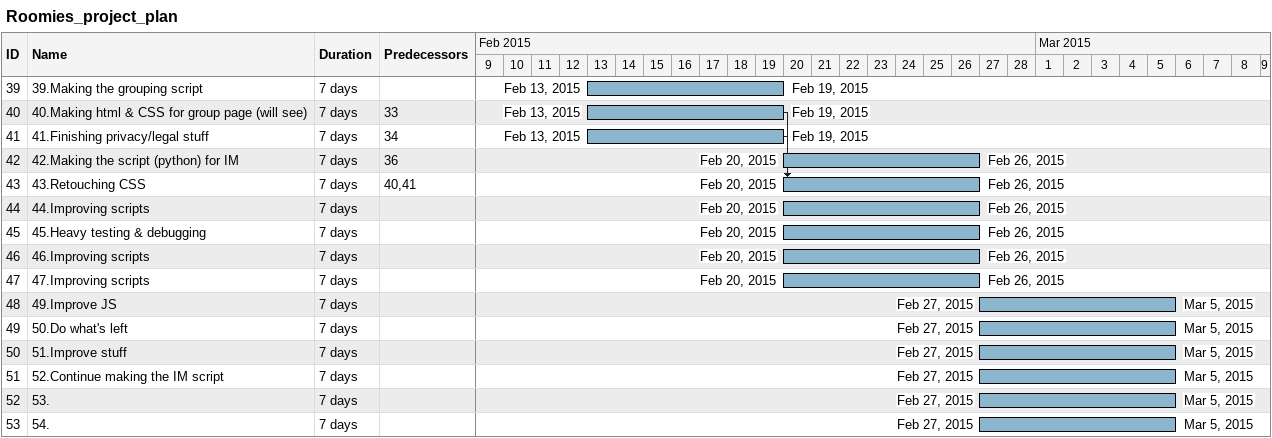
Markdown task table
Roomies_project_plan

| ID | Task | Duration | Start | Finish | Predecessors |
|---|---|---|---|---|---|
| 39 | 39.Making the grouping script | 7d | 2015-02-13 | 2015-02-19 |  |
| 40 | 40.Making html & CSS for group page (will see) | 7d | 2015-02-13 | 2015-02-19 | 33 |
| 41 | 41.Finishing privacy/legal stuff | 7d | 2015-02-13 | 2015-02-19 | 34 |
| 42 | 42.Making the script (python) for IM | 7d | 2015-02-20 | 2015-02-26 | 36 |
| 43 | 43.Retouching CSS | 7d | 2015-02-20 | 2015-02-26 | 40, 41 |
| 44 | 44.Improving scripts | 7d | 2015-02-20 | 2015-02-26 |  |
| 45 | 45.Heavy testing & debugging | 7d | 2015-02-20 | 2015-02-26 |  |
| 46 | 46.Improving scripts | 7d | 2015-02-20 | 2015-02-26 |  |
| 47 | 47.Improving scripts | 7d | 2015-02-20 | 2015-02-26 |  |
| 48 | 49.Improve JS | 7d | 2015-02-27 | 2015-03-05 |  |
| 49 | 50.Do what's left | 7d | 2015-02-27 | 2015-03-05 |  |
| 50 | 51.Improve stuff | 7d | 2015-02-27 | 2015-03-05 |  |
| 51 | 52.Continue making the IM script | 7d | 2015-02-27 | 2015-03-05 |  |
| 52 | 53. | 7d | 2015-02-27 | 2015-03-05 |  |
| 53 | 54. | 7d | 2015-02-27 | 2015-03-05 |  |
